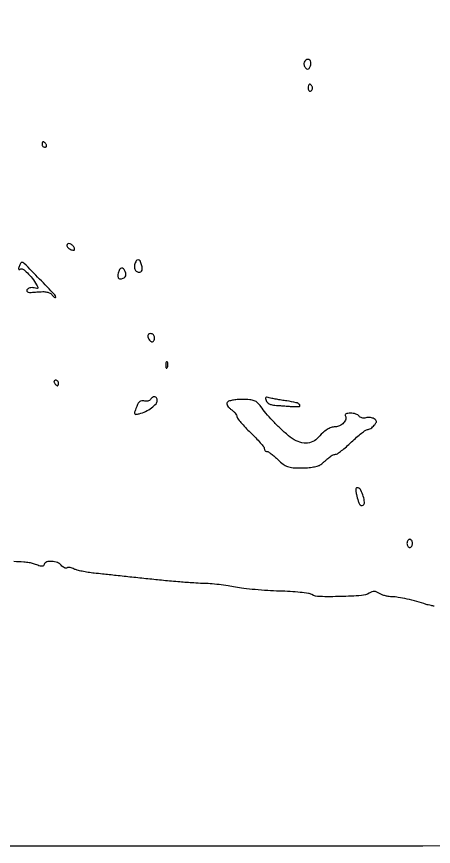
# Model space of a CAD drawing. Extents: x 0 to 4160, y 0 to 3120.
# Drawn here: x 2787.7 to 2939.6, y 0 to 302.6 of the extents above; entities that cross this region are included whole.
import ezdxf

# ---------------------------------------------------------------- set-up
doc = ezdxf.new("R2010")
doc.units = 0

msp = doc.modelspace()

# ---------------------------------------------------------------- linework, layer by layer
for points in [[(4159.499279, 606.274193, 0.000001), (4159.667734, 974.478125, 0.000057)], [(757.647081, 3119.740147, 0.000002), (520.492565, 3119.487217, 0.4139)], [(1964.75, 0.149832, 0.000016), (2717.930904, 0.232101, 0.000028), (3351.473438, 0.357111)], [(2939.932939, 87.586798, -0.008107), (2938.79375, 87.809026, -0.008208), (2937.748388, 88.048599, -0.020785), (2937, 88.26645, 0.01405), (2933.588323, 89.309603, 0.012828), (2930.018839, 90.194394, 0.012897), (2926.79633, 90.819268, 0.041459), (2924.620412, 91, -0.038934), (2923.461556, 91.090374, -0.026485), (2922.167066, 91.364411, -0.026752), (2920.938389, 91.764861, -0.047459), (2919.986431, 92.240547, 0.04375), (2918.949872, 92.76813, 0.086635), (2918.050334, 92.960347, 0.092872), (2917.180689, 92.831107, 0.056435), (2916.239732, 92.381788, -0.123319), (2913.419418, 91.469499, -0.010661), (2905.808905, 91.118196, -0.010864), (2898.199306, 91.094772, -0.11874), (2895.259286, 91.861235, 0.088056), (2894.060579, 92.252812, 0.008809), (2891.057149, 92.62247, 0.010855), (2887.433677, 92.92441, 0.008425), (2883.480209, 93.100765, -0.008825), (2879.219492, 93.294243, -0.007205), (2874.669186, 93.64732, -0.00729), (2870.490236, 94.093764, -0.018903), (2867.5, 94.572673, 0.013364), (2864.768061, 95.0413, 0.007999), (2861.5, 95.459117, 0.008006), (2858.23129, 95.771076, 0.013772), (2855.5, 95.912126, -0.011444), (2852.29021, 96.062909, -0.002996), (2847.15, 96.453394, -0.003042), (2841.3, 96.968916, -0.00311), (2835.5, 97.552035, -0.000005), (2829.736719, 98.167765, -0.000006), (2823.996875, 98.781119, -0.000005), (2819.000739, 99.315113, -0.000023), (2816, 99.636006, -0.012062), (2813.764506, 99.929864, -0.012898), (2811.595492, 100.325945, -0.012538), (2809.753026, 100.76024, -0.057274), (2808.729333, 101.158453, 0.040264), (2807.987829, 101.47627, 0.04361), (2807.224405, 101.660891, 0.048052), (2806.549413, 101.697432, 0.128609), (2806.09264, 101.557255, -0.169082), (2805.66955, 101.463275, -0.07755), (2805.118007, 101.616637, -0.063573), (2804.52773, 101.980958, -0.049571), (2803.990862, 102.51101, 0.128822), (2802.568348, 103.530512, 0.079149), (2800.539194, 103.958005, 0.08884), (2798.68951, 103.7208, 0.240557), (2797.773363, 102.82009, -0.135324), (2797.472069, 102.370843, -0.145576), (2796.991258, 102.155031, -0.098683), (2796.31452, 102.19837, -0.040055), (2795.44003, 102.508448, 0.029398), (2793.858792, 103.107314, 0.037486), (2792.340717, 103.460077, 0.023568), (2790.316566, 103.675976, 0.004918), (2786.75, 103.85194, -0.03324)]]:
    msp.add_lwpolyline(points, format="xyb")
for points in [[(2892.735568, 286.402234, 0.210351), (2892.406646, 285.556057, 0.101767), (2892.696107, 284.406879, 0.122354), (2893.370931, 283.594365, 0.305994), (2894.104785, 283.564761, 0.096533), (2894.447691, 283.881687, 0.052635), (2894.737031, 284.378799, 0.049696), (2894.933596, 284.966781, 0.055887), (2895, 285.559017, 0.10924), (2894.804984, 286.440964, 0.197274), (2894.270167, 286.93523, 0.1881), (2893.520615, 286.923695, 0.099868)], [(2894, 276.440983, 0.067432), (2894.074611, 275.890269, 0.140899), (2894.298542, 275.524436, 0.190788), (2894.63036, 275.397824, 0.136093), (2895.016312, 275.510081, 0.090427), (2895.360589, 275.820631, 0.095498), (2895.565079, 276.22714, 0.099685), (2895.598899, 276.665803, 0.108373), (2895.457295, 277.069098, 0.050477), (2894.86686, 277.838655, 0.315493), (2894.407182, 277.933879, 0.25701), (2894.085158, 277.519563, 0.039415)], [(2797, 256, 0.105053), (2797.081062, 255.618444, 0.099167), (2797.311086, 255.29375, 0.09642), (2797.654762, 255.076123, 0.093332), (2798.059017, 255, 0.108972), (2798.413961, 255.078288, 0.182303), (2798.6254, 255.29375, 0.161196), (2798.656512, 255.6179, 0.082592), (2798.5, 256, 0.029505), (2798.231006, 256.382774, 0.035638), (2797.933975, 256.70625, 0.038439), (2797.65171, 256.934461, 0.151918), (2797.440983, 257, 0.210953), (2797.272352, 256.92554, 0.081139), (2797.129539, 256.70625, 0.061769), (2797.032345, 256.382849, 0.042167)], [(2806, 219.190322, 0.13514), (2806.115141, 218.772094, 0.062067), (2806.465171, 218.322276, 0.054888), (2806.977839, 217.911187, 0.049992), (2807.58356, 217.606309, 0.045328), (2808.219753, 217.426249, 0.161356), (2808.633872, 217.482386, 0.257062), (2808.818151, 217.74444, 0.108271), (2808.77106, 218.18682, 0.120025), (2808.180521, 219.127369, 0.106345), (2807.198675, 219.742032, 0.180578), (2806.373328, 219.733894, 0.310331)], [(2788.618443, 211.448062, 0.035252), (2788.437716, 210.855291, 0.164729), (2788.473225, 210.50515, 0.335126), (2788.68083, 210.392683, 0.101174), (2789.039392, 210.524345, -0.294069), (2790.009764, 210.50645, -0.042663), (2791.627011, 209.210034, -0.03932), (2793.397777, 207.236088, -0.03089), (2794.999515, 204.848156, -0.024787), (2795.447827, 203.986, -0.279652), (2795.40529, 203.619112, -0.273958), (2795.058213, 203.482411, -0.024051), (2794.095511, 203.685274, 0.065406), (2793.325067, 203.782203, 0.065532), (2792.556257, 203.676719, 0.071639), (2791.905382, 203.393624, 0.116504), (2791.481165, 202.969524, 0.257066), (2791.455404, 202.458196, 0.231031), (2791.87683, 202.128549, 0.065202), (2793.00943, 202.038333, 0.011806), (2795.118306, 202.19541, -0.02106), (2797.241283, 202.314088, -0.053365), (2798.777867, 202.170928, -0.075726), (2799.898298, 201.76106, -0.102075), (2800.718197, 201.063004, 0.024115), (2801.189186, 200.515341, 0.064276), (2801.58789, 200.190324, 0.183905), (2801.840453, 200.141277, 0.353308), (2801.968197, 200.287036, 0.204556), (2801.628387, 201.181243, 0.001545), (2796.063526, 206.922547, 0.001567), (2790.467162, 212.624885, 0.200536), (2789.56949, 213, 0.233575), (2789.398201, 212.915365, 0.025797), (2789.143471, 212.544118, 0.027176), (2788.872449, 212.042603, 0.018677)], [(2830.72714, 212.064583, 0.065347), (2830.628898, 211.284447, 0.076981), (2830.746584, 210.550045, 0.088887), (2831.055768, 209.970194, 0.135118), (2831.512743, 209.633484, 0.081616), (2832.619283, 209.405099, 0.250828), (2833.285547, 209.727639, 0.179441), (2833.525705, 210.584288, 0.043529), (2833.274607, 212.057905, 0.057386), (2832.717545, 213.492333, 0.277594), (2832.000539, 213.926207, 0.278711), (2831.28377, 213.495575, 0.057661)], [(2824.710251, 209, 0.048685), (2824.579659, 208.182906, 0.10167), (2824.670093, 207.547849, 0.149656), (2824.966568, 207.150649, 0.159453), (2825.426953, 207, 0.07749), (2826.558867, 207.176483, 0.15899), (2827.278984, 207.695687, 0.165479), (2827.537341, 208.522708, 0.08551), (2827.32411, 209.597766, 0.082075), (2826.691848, 210.676394, 0.282594), (2825.955967, 210.925168, 0.218859), (2825.244614, 210.377912, 0.057148)], [(2835.638374, 185.5, 0.048303), (2835.924763, 184.926204, 0.053891), (2836.307216, 184.440625, 0.061199), (2836.723081, 184.108626, 0.13875), (2837.106989, 184, 0.164455), (2837.447641, 184.115158, 0.095748), (2837.737678, 184.440625, 0.076852), (2837.933678, 184.926285, 0.057609), (2838, 185.5, 0.096899), (2837.887999, 186.072505, 0.097416), (2837.568594, 186.559375, 0.098432), (2837.091819, 186.885371, 0.10122), (2836.531385, 187, 0.094119), (2835.972145, 186.893789, 0.166113), (2835.617923, 186.592642, 0.151899), (2835.503306, 186.114961, 0.075244)], [(2842.078947, 175.416667, 0.018894), (2842.137993, 174.670344, 0.168741), (2842.279315, 174.37858, 0.470617), (2842.461564, 174.395823, 0.054073), (2842.683114, 174.8125, 0.051402), (2842.839148, 175.359369, 0.05415), (2842.876576, 175.916927, 0.060344), (2842.797407, 176.402231, 0.126455), (2842.604167, 176.729167, 0.296942), (2842.385309, 176.77538, 0.208169), (2842.200665, 176.592839, 0.077125), (2842.089945, 176.112848, 0.028489)], [(2801.5, 169, 0.029505), (2801.768994, 168.617226, 0.035638), (2802.066025, 168.29375, 0.038439), (2802.34829, 168.065539, 0.151918), (2802.559017, 168, 0.210953), (2802.727648, 168.07446, 0.081139), (2802.870461, 168.29375, 0.061769), (2802.967655, 168.617151, 0.042167), (2803, 169, 0.105053), (2802.918938, 169.381556, 0.099167), (2802.688914, 169.70625, 0.09642), (2802.345238, 169.923877, 0.093332), (2801.940983, 170, 0.108972), (2801.586039, 169.921712, 0.182303), (2801.3746, 169.70625, 0.161196), (2801.343488, 169.3821, 0.082592)], [(2836.47486, 162.959323, -0.127101), (2836.102009, 162.601827, -0.075208), (2835.522023, 162.382592, -0.067086), (2834.831286, 162.329096, -0.062746), (2834.134341, 162.457362, 0.11532), (2833.298971, 162.522407, 0.137265), (2832.580955, 162.197667, 0.094141), (2831.947307, 161.422844, 0.034225), (2831.354082, 160.127115, 0.010486), (2830.732737, 158.370335, 0.18589), (2830.761444, 157.780155, 0.333758), (2831.160659, 157.55667, 0.028515), (2832.385585, 157.793437, 0.048923), (2834.731115, 158.638258, 0.046635), (2836.908385, 159.933597, 0.050026), (2838.517751, 161.373443, 0.18739), (2839, 162.61501, 0.13776), (2838.743734, 163.527476, 0.225638), (2838.084786, 163.958597, 0.187598), (2837.227888, 163.753102, 0.103105)], [(2878.613281, 162.565391, 0.120489), (2879.036169, 161.955444, 0.060104), (2879.813907, 161.418002, 0.054467), (2880.801498, 161.028358, 0.053334), (2881.856989, 160.857595, -0.002697), (2883.101054, 160.783832, -0.001338), (2884.678303, 160.677534, -0.001328), (2886.312945, 160.55861, -0.001947), (2887.75, 160.444594, 0.030731), (2890.598632, 160.382983, 0.604457), (2890.893917, 161.004397, 0.177947), (2889.629366, 161.823534, 0.020594), (2886.25, 162.443417, -0.004845), (2884.303587, 162.737432, -0.004996), (2882.383098, 163.066312, -0.004837), (2880.724812, 163.383974, -0.021196), (2879.756292, 163.622351, 0.039118), (2878.950917, 163.790241, 0.221947), (2878.54448, 163.660276, 0.253689), (2878.416303, 163.283112, 0.049317)], [(2864.450608, 161.920083, 0.186954), (2864.353255, 161.396778, 0.082065), (2864.598584, 160.723585, 0.064686), (2865.133945, 160.008165, 0.047077), (2865.891591, 159.363379, -0.031945), (2866.698508, 158.717661, -0.036253), (2867.380655, 157.999342, -0.039119), (2867.858618, 157.31388, -0.13346), (2868, 156.793635, 0.166506), (2868.220008, 156.15129, 0.011036), (2869.46875, 154.613511, 0.014988), (2871.084555, 152.822752, 0.010594), (2873, 150.906724, -0.010243), (2874.915497, 148.993335, -0.01457), (2876.53125, 147.210681, -0.010504), (2877.784455, 145.680397, -0.167844), (2878, 145.056385, 0.090224), (2878.073373, 144.653079, 0.09543), (2878.283622, 144.310313, 0.099718), (2878.597162, 144.080972, 0.108612), (2878.965522, 144, -0.143956), (2879.505567, 143.841224, -0.016875), (2880.548927, 143.11875, -0.019113), (2881.754158, 142.148886, -0.014553), (2883, 141, 0.032491), (2884.876839, 139.389811, 0.077061), (2886.496127, 138.525475, 0.065562), (2888.458232, 138.116391, 0.018655), (2891.576685, 138, 0.020698), (2893.794683, 138.091854, 0.023485), (2895.904939, 138.367188, 0.023566), (2897.656074, 138.765819, 0.106969), (2898.57691, 139.25, 0.002584), (2899.24941, 139.819174, 0.001562), (2900.040435, 140.5, 0.001564), (2900.82185, 141.181106, 0.002747), (2901.463275, 141.75, -0.035026), (2902.07837, 142.228376, -0.031912), (2902.773109, 142.632812, -0.033402), (2903.442122, 142.912991, -0.082643), (2903.964938, 143, 0.154457), (2904.616597, 143.206226, 0.011634), (2906.126816, 144.321875, 0.015194), (2907.889313, 145.776244, 0.010946), (2909.768894, 147.5, -0.011309), (2911.651165, 149.223707, -0.015604), (2913.421909, 150.678125, -0.012174), (2914.940128, 151.789918, -0.153112), (2915.610082, 152, 0.102572), (2916.141488, 152.110174, 0.040582), (2916.803025, 152.463013, 0.037995), (2917.478126, 152.973095, 0.038786), (2918.063253, 153.576215, 0.028562), (2918.698322, 154.437033, 0.144382), (2918.868186, 155.002697, 0.197199), (2918.679211, 155.469769, 0.060915), (2918.075, 155.953648, 0.070876), (2917.449516, 156.227035, 0.040376), (2916.63759, 156.383045, 0.039407), (2915.777497, 156.40916, 0.051886), (2915.002161, 156.290314, -0.062194), (2914.27283, 156.193813, -0.06417), (2913.550184, 156.281566, -0.07104), (2912.94302, 156.531747, -0.121729), (2912.553842, 156.912882, 0.125574), (2912.120818, 157.330577, 0.046872), (2911.344955, 157.680659, 0.042731), (2910.388178, 157.91965, 0.039863), (2909.381966, 158, 0.035026), (2908.410648, 157.931875, 0.0934), (2907.755378, 157.71013, 0.188993), (2907.476788, 157.368882, 0.219593), (2907.527073, 156.956195, -0.220521), (2907.670102, 155.764804, -0.109489), (2906.880356, 154.425297, -0.092494), (2905.450268, 153.370498, -0.11324), (2903.835349, 153, 0.080965), (2902.374131, 152.761823, 0.061835), (2900.91075, 152.060933, 0.044166), (2899.266147, 150.788616, 0.016878), (2897.207389, 148.75, -0.123313), (2895.095689, 147.399894, -0.105195), (2892.463647, 147.098953, -0.089777), (2889.58772, 147.909922, -0.064687), (2886.798166, 149.75, -0.011712), (2883.747183, 152.512037, -0.013523), (2880.975678, 155.287984, -0.014593), (2878.588001, 157.964797, -0.022576), (2876.703315, 160.423292, 0.051511), (2875.543868, 161.767244, 0.097416), (2874.337537, 162.526608, 0.072799), (2872.70044, 162.896573, 0.019231), (2870.012332, 163, 0.020514), (2868.089264, 162.921068, 0.027442), (2866.359678, 162.682774, 0.026962), (2864.993781, 162.340262, 0.181354)], [(2911.594642, 128.347872, 0.011008), (2912.226366, 125.944387, 0.06881), (2912.739441, 124.784402, 0.198053), (2913.300265, 124.379004, 0.199702), (2913.981337, 124.488466, 0.283654), (2914.489446, 125.502689, 0.048666), (2914.073969, 127.715367, 0.04858), (2913.210891, 129.876568, 0.195437), (2912.151863, 130.782712, 0.171477), (2911.643365, 130.773609, 0.25222), (2911.355283, 130.444561, 0.095872), (2911.329488, 129.682104, 0.019419)], [(2930, 110.5, 0.064853), (2930.074694, 109.926543, 0.082425), (2930.29375, 109.440625, 0.098894), (2930.618646, 109.115568, 0.148195), (2931, 109, 0.148195), (2931.381354, 109.115568, 0.098894), (2931.70625, 109.440625, 0.082425), (2931.925306, 109.926543, 0.064853), (2932, 110.5, 0.064853), (2931.925306, 111.073457, 0.082425), (2931.70625, 111.559375, 0.098894), (2931.381354, 111.884432, 0.148195), (2931, 112, 0.148195), (2930.618646, 111.884432, 0.098894), (2930.29375, 111.559375, 0.082425), (2930.074694, 111.073457, 0.064853)]]:
    msp.add_lwpolyline(points, format="xyb", close=True)

doc.saveas('drawing.dxf')
